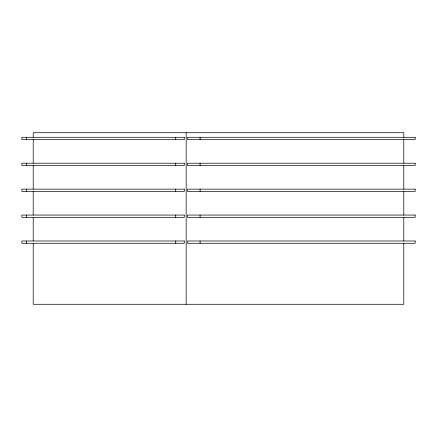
<?xml version="1.0" encoding="UTF-8"?>
<svg xmlns="http://www.w3.org/2000/svg" width="437" height="437" viewBox="0 0 437 437"><rect width="100%" height="100%" fill="white"/><g stroke="black" fill="none" stroke-linecap="round" stroke-linejoin="round"><path stroke-width="0.66" d="M403.793 137.294L403.793 132.717L33.207 132.717L33.207 137.294M403.793 139.578L403.793 163.22M403.793 165.503L403.793 189.145M403.793 191.433L403.793 215.07M403.793 217.358L403.793 240.995M403.793 243.283L403.793 304.283L33.207 304.283L33.207 243.283M200.08 137.294L200.08 139.578M200.08 163.22L200.08 165.503M200.08 189.145L200.08 191.433M200.08 215.07L200.08 217.358M200.08 240.995L200.08 243.283M186.162 132.717L186.162 304.283M175.729 137.294L175.729 139.578M175.729 163.22L175.729 165.503M175.729 189.145L175.729 191.433M175.729 215.07L175.729 217.358M175.729 240.995L175.729 243.283M33.207 139.578L33.207 163.22M33.207 165.503L33.207 189.145M33.207 191.433L33.207 215.07M33.207 217.358L33.207 240.995M26.559 137.294L26.559 139.578M26.559 163.22L26.559 165.503M26.559 189.145L26.559 191.433M26.559 215.07L26.559 217.358M26.559 240.995L26.559 243.283M184.267 137.294L21.85 137.294L21.85 139.578L184.267 139.578L184.267 137.294M415.15 137.294L187.446 137.294L187.446 139.578L415.15 139.578L415.15 137.294M184.267 163.22L21.85 163.22L21.85 165.503L184.267 165.503L184.267 163.22M415.15 163.22L187.446 163.22L187.446 165.503L415.15 165.503L415.15 163.22M184.267 189.145L21.85 189.145L21.85 191.433L184.267 191.433L184.267 189.145M415.15 189.145L187.446 189.145L187.446 191.433L415.15 191.433L415.15 189.145M184.267 215.07L21.85 215.07L21.85 217.358L184.267 217.358L184.267 215.07M415.15 215.07L187.446 215.07L187.446 217.358L415.15 217.358L415.15 215.07M184.267 240.995L21.85 240.995L21.85 243.283L184.267 243.283L184.267 240.995M415.15 240.995L187.446 240.995L187.446 243.283L415.15 243.283L415.15 240.995"/></g></svg>
